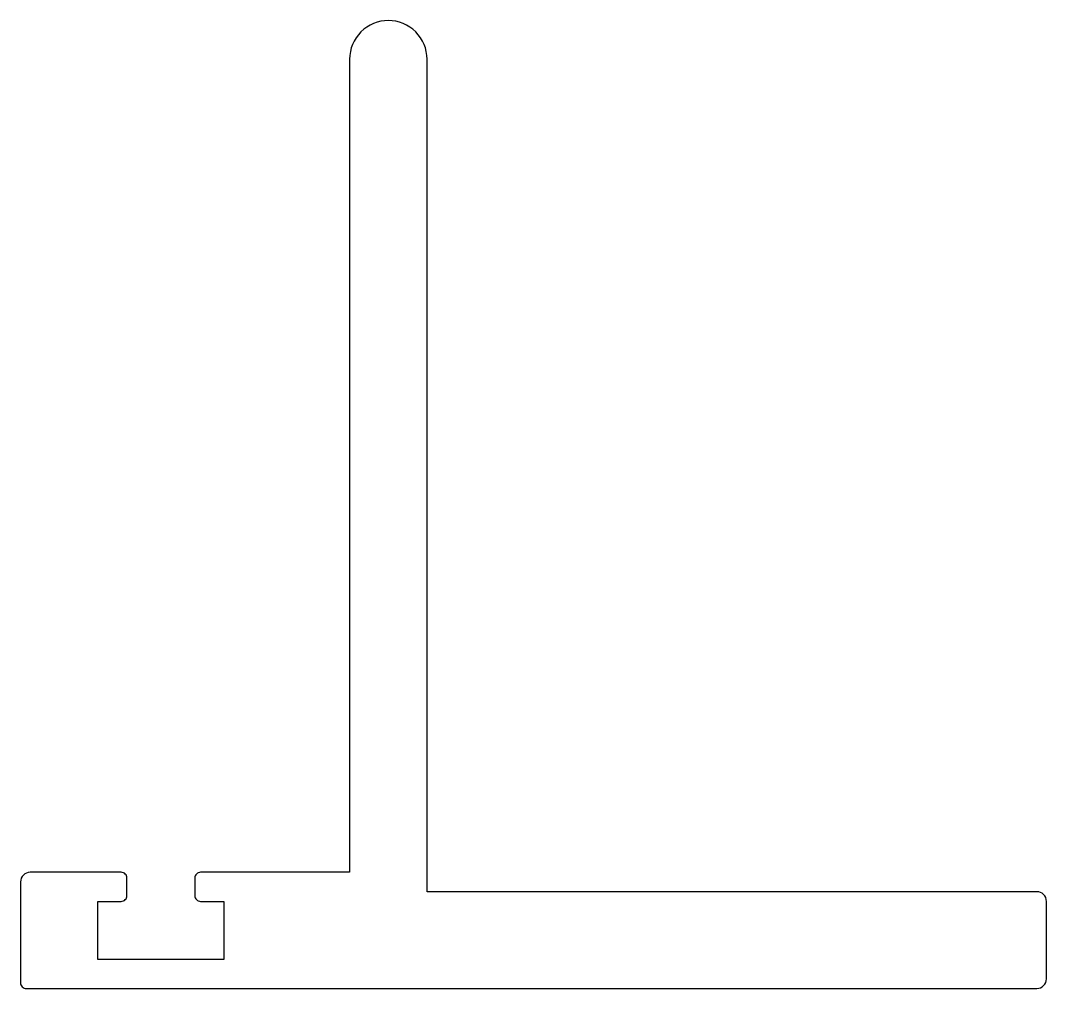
# Model space of a CAD drawing. Extents: x 142.4 to 195.4, y 192.2 to 242.2.
import ezdxf

# ---------------------------------------------------------------- set-up
doc = ezdxf.new("R2010")
doc.units = 0
doc.layers.get('0').update_dxf_attribs({"linetype": 'CONTINUOUS'})

msp = doc.modelspace()

# ---------------------------------------------------------------- linework, layer by layer
msp.add_lwpolyline([(142.351, 192.526, 0.414214), (142.651, 192.226), (194.851, 192.226, 0.414214), (195.351, 192.726), (195.351, 196.726, 0.414214), (194.851, 197.226), (163.351, 197.226), (163.351, 240.226, 0.414214), (161.351, 242.226, 0.414214), (159.351, 240.226), (159.351, 198.226), (151.651, 198.226, 0.414214), (151.351, 197.926), (151.351, 197.026, 0.414214), (151.651, 196.726), (152.851, 196.726), (152.851, 193.726), (146.351, 193.726), (146.351, 196.726), (147.551, 196.726, 0.414214), (147.851, 197.026), (147.851, 197.926, 0.414214), (147.551, 198.226), (142.851, 198.226, 0.414214), (142.351, 197.726)], format="xyb", close=True)

doc.saveas('drawing.dxf')
